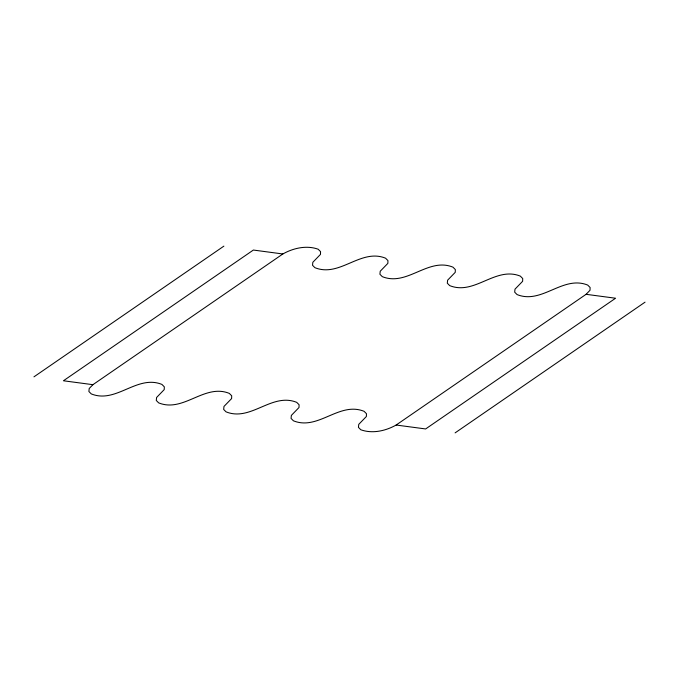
<?xml version="1.0" encoding="UTF-8"?>
<svg xmlns="http://www.w3.org/2000/svg" width="679" height="679" viewBox="0 0 679 679"><rect width="100%" height="100%" fill="white"/><g stroke="black" fill="none" stroke-linecap="round" stroke-linejoin="round"><path stroke-width="1.02" d="M92.913 384.687L89.212 388.498L88.89 391.503L91.283 393.913C116.134 403.997 137.073 374.341 161.933 384.424L164.318 386.835L164.225 389.602L156.603 397.47L156.28 400.466L158.665 402.876C183.525 412.959 204.464 383.304 229.315 393.387L231.7 395.798L231.615 398.565L223.985 406.432L223.663 409.437L226.048 411.847C250.907 421.922 271.846 392.275 296.706 402.35L299.091 404.76L298.998 407.527L291.367 415.395L291.053 418.4L293.438 420.81C318.29 430.885 339.237 401.238 364.088 411.321L366.473 413.723L366.38 416.49L358.758 424.358L358.436 427.363L360.821 429.773C372.423 433.974 385.68 430.927 396.146 425.029L586.087 294.313L590.017 290.264L590.11 287.497L587.717 285.087C562.866 275.003 541.927 304.659 517.067 294.576L514.682 292.165L515.005 289.161L522.626 281.301L522.72 278.534L520.335 276.124C495.475 266.041 474.536 295.696 449.685 285.613L447.3 283.202L447.614 280.198L455.244 272.33L455.337 269.563L452.952 267.153C428.093 257.078 407.154 286.725 382.294 276.65L379.909 274.24L380.232 271.235L387.862 263.367L387.947 260.6L385.562 258.19C360.71 248.115 339.763 277.762 314.912 267.679L312.527 265.277L312.841 262.272L320.471 254.404L320.564 251.637L318.179 249.227C306.577 245.026 293.32 248.073 282.854 253.971L92.913 384.687L63.427 380.766L253.369 250.05L282.854 253.971M33.95 376.845L223.892 246.129M455.108 432.871L645.05 302.155M586.087 294.313L615.573 298.234L425.631 428.95L396.146 425.029"/></g></svg>
